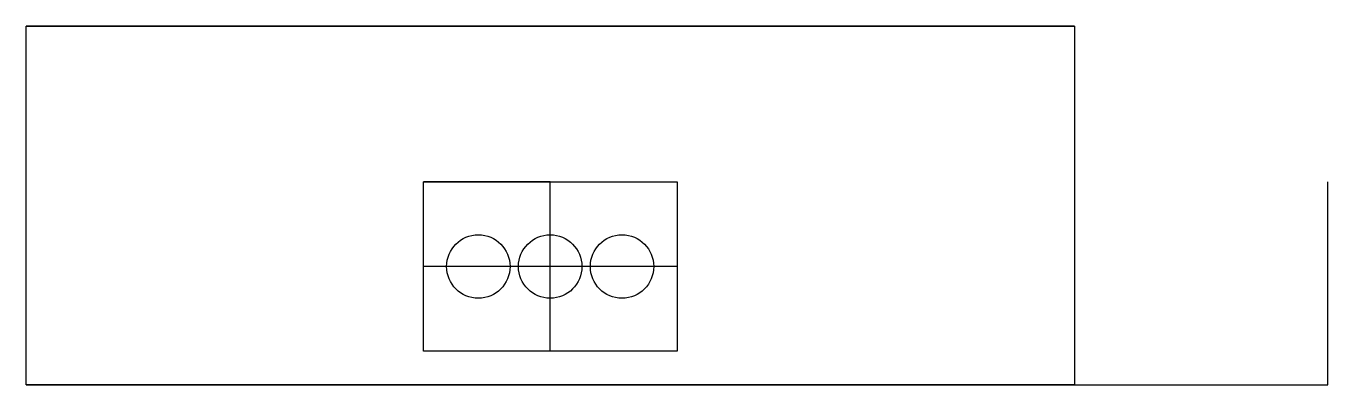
# Model space of a CAD drawing. Header units: millimetres. Extents: x -6.2 to 9.2, y -20.7 to -16.4.
import ezdxf

# ---------------------------------------------------------------- set-up
doc = ezdxf.new("R2010")
doc.units = ezdxf.units.MM
doc.layers.get('0').update_dxf_attribs({"linetype": 'CONTINUOUS'})

msp = doc.modelspace()

# ---------------------------------------------------------------- linework, layer by layer
for p, q in [((6.2, -16.44), (-6.2, -16.44)), ((0, -18.283), (-1.5, -18.283)), ((-1.5, -18.283), (1.5, -18.283)), ((-1.5, -20.283), (-1.5, -18.283)), ((0, -20.283), (0, -18.283)), ((1.5, -18.283), (1.5, -20.283)), ((9.2, -20.283), (9.2, -18.283)), ((1.5, -19.283), (-1.5, -19.283)), ((0, -19.283), (-0.85, -19.283)), ((1.5, -20.283), (-1.5, -20.283)), ((9.2, -20.683), (9.2, -20.283)), ((-6.2, -20.683), (6.2, -20.683)), ((6.2, -20.683), (9.2, -20.683))]:
    msp.add_line(p, q)
msp.add_lwpolyline([(-6.2, -20.683), (-6.2, -16.44), (6.2, -16.44), (6.2, -20.683)], close=True)
for centre in [(-0.85, -19.283), (0, -19.283), (0.85, -19.283)]:
    msp.add_circle(centre, 0.375)

doc.saveas('drawing.dxf')
